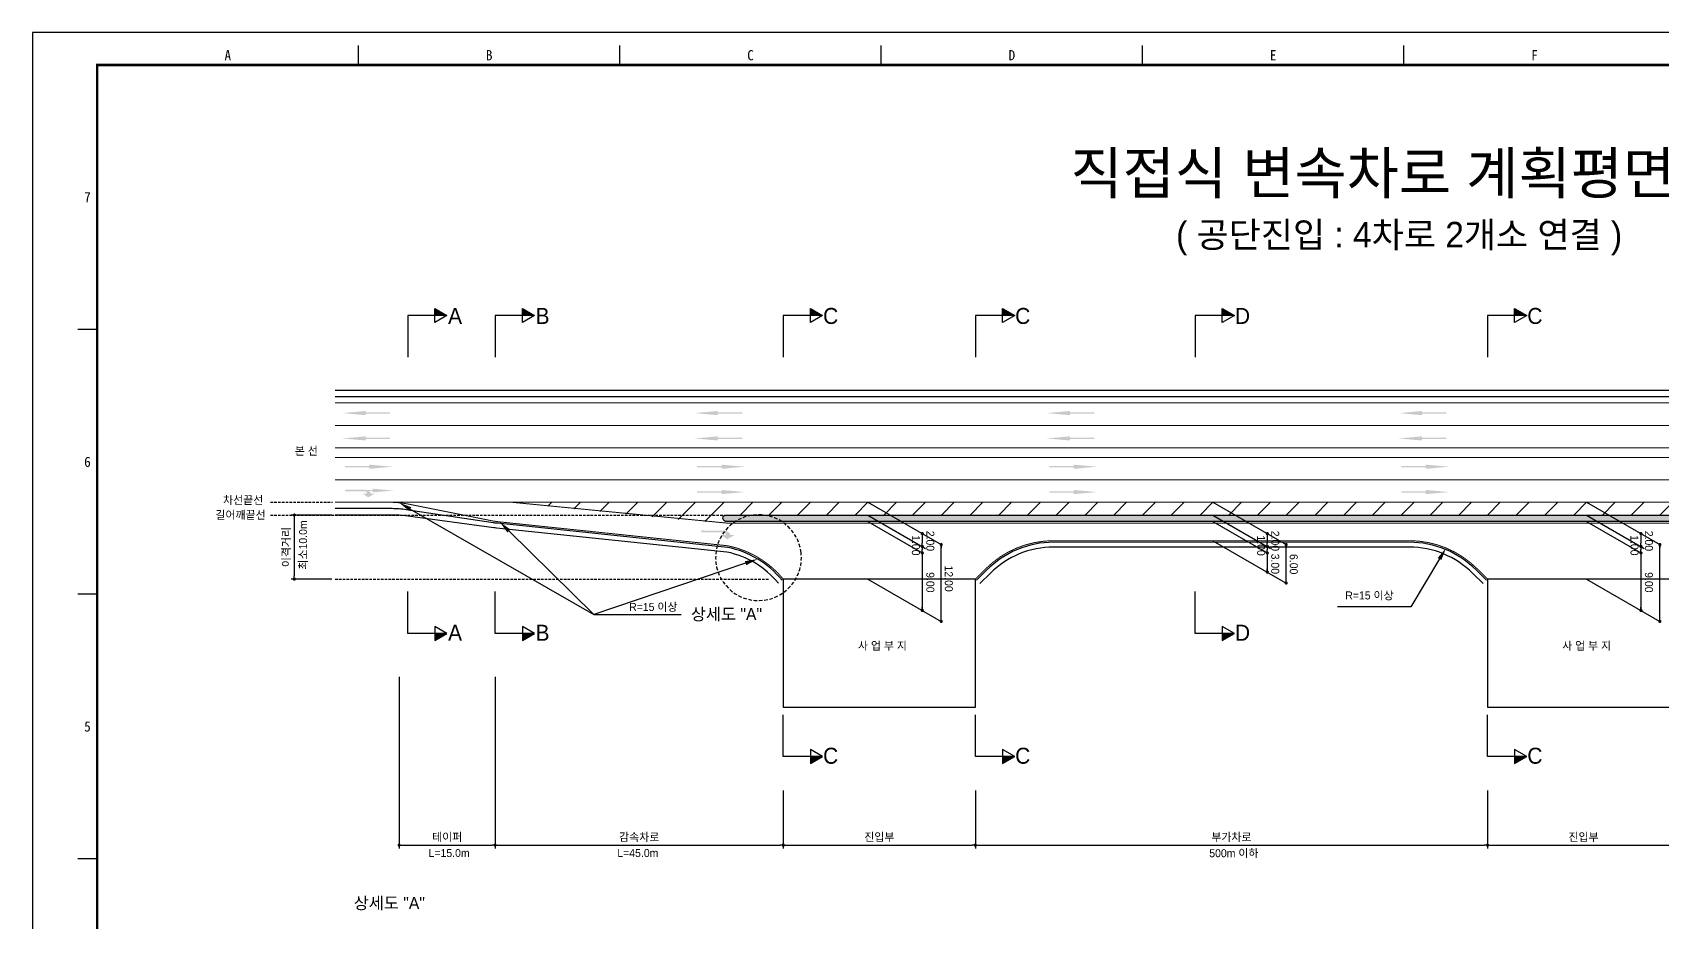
# Model space of a CAD drawing. Header units: millimetres. Extents: x 462 to 886, y 2 to 302.
# Drawn here: x 462.3 to 716.9, y 162.8 to 301.7 of the extents above; entities that cross this region are included whole.
import ezdxf
from ezdxf.enums import TextEntityAlignment as Align

# ---------------------------------------------------------------- set-up
doc = ezdxf.new("R2010")
doc.units = ezdxf.units.MM
doc.header["$LTSCALE"] = 0.25
doc.linetypes.add('HIDDEN', pattern=[9.525, 6.35, -3.175])
for name, color, linetype in [('CC-GSTR-0004', 4, 'Continuous'), ('CM-LANE-0030', 30, 'Continuous'), ('CZ-DIMT-0002', 7, 'Continuous'), ('CZ-LIN1-0007', 7, 'Continuous'), ('CZ-LIN2-0003', 3, 'Continuous'), ('CZ-LINE-0001', 7, 'Continuous'), ('CZ-TEXT-BOX0', 7, 'Continuous'), ('TITLE', 7, 'Continuous')]:
    doc.layers.add(name, color=color, linetype=linetype)
doc.styles.add('돋움', font='')
doc.styles.add('돋음체', font='')
doc.styles.get('돋움').set_extended_font_data('Dotum')
doc.styles.get('돋음체').set_extended_font_data('DotumChe')

# ---------------------------------------------------------------- blocks, each defined once
blk = doc.blocks.new('_Dot')
at = {"color": 0, "linetype": 'ByBlock', "lineweight": -2}
blk.add_line((-0.5, 0), (-1, 0), dxfattribs=at)
at = {"color": 0, "linetype": 'ByBlock', "const_width": 0.5}
blk.add_lwpolyline([(-0.25, 0, 1), (0.25, 0, 1)], format="xyb", close=True, dxfattribs=at)

msp = doc.modelspace()

# ---------------------------------------------------------------- hatches: boundary and pattern name
at = {"layer": 'CM-LANE-0030'}
h = msp.add_hatch(dxfattribs=at)
h.set_pattern_fill('ANSI31', color=30, style=0)
h.set_pattern_definition([(45, (-1511.3667, 459.101), (-2.245064, 2.245064), [])])
h.paths.add_polyline_path([(537.14, 228.4), (565.83, 225.4), (570.63, 225.4), (570.61, 225.4, -0.949204), (570.66, 226.4), (736.67, 226.4, -0.974596), (736.69, 225.4), (736.68, 225.4), (746.4, 225.4), (804.65, 228.4)])
at = {"layer": 'CZ-LIN1-0007'}
for points in [[(514.34, 242.64), (514.34, 242.43), (518.16, 242.43), (518.16, 242.22), (514.34, 242.22), (514.34, 242), (510.69, 242.32)], [(569.34, 242.64), (569.34, 242.43), (573.16, 242.43), (573.16, 242.22), (569.34, 242.22), (569.34, 242), (565.69, 242.32)], [(624.34, 242.64), (624.34, 242.43), (628.16, 242.43), (628.16, 242.22), (624.34, 242.22), (624.34, 242), (620.69, 242.32)], [(679.34, 242.64), (679.34, 242.43), (683.16, 242.43), (683.16, 242.22), (679.34, 242.22), (679.34, 242), (675.69, 242.32)], [(514.34, 238.69), (514.34, 238.47), (518.16, 238.47), (518.16, 238.26), (514.34, 238.26), (514.34, 238.04), (510.69, 238.36)], [(569.34, 238.69), (569.34, 238.47), (573.16, 238.47), (573.16, 238.26), (569.34, 238.26), (569.34, 238.04), (565.69, 238.36)], [(624.34, 238.69), (624.34, 238.47), (628.16, 238.47), (628.16, 238.26), (624.34, 238.26), (624.34, 238.04), (620.69, 238.36)], [(679.34, 238.69), (679.34, 238.47), (683.16, 238.47), (683.16, 238.26), (679.34, 238.26), (679.34, 238.04), (675.69, 238.36)], [(514.94, 234.27), (514.94, 234.05), (511.12, 234.05), (511.12, 233.84), (514.94, 233.84), (514.94, 233.62), (518.6, 233.95)], [(569.94, 234.27), (569.94, 234.05), (566.12, 234.05), (566.12, 233.84), (569.94, 233.84), (569.94, 233.62), (573.6, 233.95)], [(624.94, 234.27), (624.94, 234.05), (621.12, 234.05), (621.12, 233.84), (624.94, 233.84), (624.94, 233.62), (628.6, 233.95)], [(679.94, 234.27), (679.94, 234.05), (676.12, 234.05), (676.12, 233.84), (679.94, 233.84), (679.94, 233.62), (683.6, 233.95)], [(514.3, 230.35, -0.267976), (515.21, 229.74), (515.76, 229.74), (514.73, 229.17), (513.9, 229.74), (514.51, 229.74, 0.504994), (514.24, 230.11), (511.19, 230.13), (511.19, 230.37)], [(515.43, 230.52), (515.43, 230.33), (512.01, 230.33), (512.01, 230.14), (515.43, 230.14), (515.43, 229.94), (518.7, 230.23)], [(569.94, 230.31), (569.94, 230.09), (566.12, 230.1), (566.12, 229.88), (569.94, 229.88), (569.94, 229.67), (573.6, 229.99)], [(624.94, 230.31), (624.94, 230.09), (621.12, 230.1), (621.12, 229.88), (624.94, 229.88), (624.94, 229.67), (628.6, 229.99)], [(679.94, 230.31), (679.94, 230.09), (676.12, 230.1), (676.12, 229.88), (679.94, 229.88), (679.94, 229.67), (683.6, 229.99)], [(570.33, 223.97, -0.267976), (571.36, 223.28), (571.99, 223.28), (570.82, 222.63), (569.87, 223.27), (570.56, 223.28, 0.504994), (570.26, 223.7), (566.79, 223.72), (566.79, 223.99)]]:
    msp.add_hatch(color=256, dxfattribs=at).paths.add_polyline_path(points)
at = {"layer": 'CZ-LIN2-0003'}
h = msp.add_hatch(dxfattribs=at)
h.set_pattern_fill('CROSS', color=256, scale=0.075, style=0)
h.set_pattern_definition([(0, (-1511.3667, 459.10087), (0.47625, 0.47625), [0.238125, -0.714375]), (90, (-1511.24766, 458.9818), (-0.47625, 0.47625), [0.238125, -0.714375])])
h.paths.add_polyline_path([(736.67, 226.4), (570.66, 226.4, 1), (570.66, 225.4), (736.67, 225.4, 1)])
at = {"layer": 'CZ-LINE-0001'}
for points in [[(525.15, 258.67), (525.15, 257.57), (527.05, 257.57)], [(538.82, 258.67), (538.82, 257.57), (540.73, 257.57)], [(583.82, 258.67), (583.82, 257.57), (585.73, 257.57)], [(613.82, 258.67), (613.82, 257.57), (615.73, 257.57)], [(648.16, 258.67), (648.16, 257.57), (650.06, 257.57)], [(693.82, 258.67), (693.82, 257.57), (695.73, 257.57)], [(527.05, 207.9), (525.15, 207.9), (525.15, 206.8)], [(540.73, 207.9), (538.82, 207.9), (538.82, 206.8)], [(650.06, 207.9), (648.16, 207.9), (648.16, 206.8)], [(585.73, 188.69), (583.82, 188.69), (583.82, 187.59)], [(615.73, 188.69), (613.82, 188.69), (613.82, 187.59)], [(695.73, 188.69), (693.82, 188.69), (693.82, 187.59)]]:
    msp.add_hatch(color=256, dxfattribs=at).paths.add_polyline_path(points)

# ---------------------------------------------------------------- linework, layer by layer
at = {"color": 0, "linetype": 'ByBlock', "lineweight": -2}
for p, q in [((601.29, 223.24), (601.29, 222.99)), ((601.29, 221.74), (601.29, 221.99)), ((604.25, 221.53), (604.25, 221.28)), ((655.18, 223.24), (655.18, 222.99)), ((655.18, 221.74), (655.18, 221.99)), ((658.13, 221.53), (658.13, 221.28)), ((713.55, 223.24), (713.55, 222.99)), ((713.55, 221.74), (713.55, 221.99)), ((716.51, 221.53), (716.51, 221.28)), ((601.29, 221.24), (601.29, 220.99)), ((601.29, 220.74), (601.29, 220.99)), ((655.18, 221.24), (655.18, 220.99)), ((655.18, 220.74), (655.18, 220.99)), ((713.55, 221.24), (713.55, 220.99)), ((713.55, 220.74), (713.55, 220.99)), ((655.18, 217.74), (655.18, 217.99)), ((658.13, 216.03), (658.13, 216.28)), ((601.29, 211.75), (601.29, 212)), ((713.55, 211.75), (713.55, 212)), ((604.25, 210.05), (604.25, 210.3)), ((716.51, 210.05), (716.51, 210.3))]:
    msp.add_line(p, q, dxfattribs=at)
at = {"color": 0, "linetype": 'ByBlock', "const_width": 0.25}
for points in [[(601.29, 223.37, 1), (601.29, 223.62, 1)], [(601.29, 221.62, 1), (601.29, 221.37, 1)], [(601.29, 221.37, 1), (601.29, 221.62, 1)], [(604.25, 221.66, 1), (604.25, 221.91, 1)], [(655.18, 223.37, 1), (655.18, 223.62, 1)], [(655.18, 221.62, 1), (655.18, 221.37, 1)], [(655.18, 221.37, 1), (655.18, 221.62, 1)], [(658.13, 221.66, 1), (658.13, 221.91, 1)], [(713.55, 223.37, 1), (713.55, 223.62, 1)], [(713.55, 221.37, 1), (713.55, 221.62, 1)], [(713.55, 221.62, 1), (713.55, 221.37, 1)], [(716.51, 221.66, 1), (716.51, 221.91, 1)], [(601.29, 220.62, 1), (601.29, 220.37, 1)], [(655.18, 220.62, 1), (655.18, 220.37, 1)], [(713.55, 220.62, 1), (713.55, 220.37, 1)], [(655.18, 217.62, 1), (655.18, 217.37, 1)], [(658.13, 215.91, 1), (658.13, 215.66, 1)], [(601.29, 211.63, 1), (601.29, 211.38, 1)], [(713.55, 211.63, 1), (713.55, 211.38, 1)], [(604.25, 209.92, 1), (604.25, 209.67, 1)], [(716.51, 209.92, 1), (716.51, 209.67, 1)]]:
    msp.add_lwpolyline(points, format="xyb", close=True, dxfattribs=at)
at = {"layer": 'CC-GSTR-0004'}
for points in [[(509.58, 245.9), (849.58, 245.9)], [(509.58, 244.9), (849.58, 244.9)]]:
    msp.add_lwpolyline(points, dxfattribs=at)
for points in [[(579.39, 216.24, 0.173179), (570.89, 221.35), (534.92, 225.11, -0.011191), (534.25, 225.2), (520.69, 227.23, 0.037262), (518.47, 227.4), (509.58, 227.4)], [(578.81, 215.76, 0.172539), (570.78, 220.61), (534.8, 224.37), (534.8, 224.37, -0.007174), (534.37, 224.42), (534.37, 224.42), (520.57, 226.27), (520.57, 226.27, 0.033239), (518.59, 226.4), (518.59, 226.4), (509.58, 226.4)], [(689.41, 216.22), (687.8, 217.83, 0.198912), (677.37, 222.15), (621.8, 222.15, 0.198912), (611.37, 217.83), (609.76, 216.22)], [(688.88, 215.69), (687.27, 217.3, 0.198912), (677.37, 221.4), (621.8, 221.4, 0.198912), (611.9, 217.3), (610.29, 215.69)]]:
    msp.add_lwpolyline(points, format="xyb", dxfattribs=at)
at = {"layer": 'CM-LANE-0030', "color": 30, "const_width": 0.15}
for points in [[(509.58, 236.9), (849.58, 236.9)], [(509.58, 235.4), (849.58, 235.4)]]:
    msp.add_lwpolyline(points, dxfattribs=at)
msp.add_lwpolyline([(736.66, 225.15), (570.71, 225.15), (537.14, 228.4), (804.65, 228.4)], close=True, dxfattribs=at)
at = {"layer": 'CZ-LIN1-0007', "const_width": 0.15}
msp.add_lwpolyline([(509.58, 243.9), (849.58, 243.9)], dxfattribs=at)
at = {"layer": 'CZ-LIN1-0007', "linetype": 'HIDDEN', "const_width": 0.15}
for points in [[(509.58, 240.4), (849.58, 240.4)], [(509.58, 231.9), (849.58, 231.9)], [(537.14, 228.4), (518.1, 228.4)]]:
    msp.add_lwpolyline(points, dxfattribs=at)
at = {"layer": 'CZ-LIN1-0007', "const_width": 0.15}
for points in [[(579.58, 216.4, 0.173382), (570.93, 221.6), (535.28, 225.33), (535.28, 225.33, -0.023299), (533.9, 225.54), (533.9, 225.54), (521.04, 228.11), (521.04, 228.11, 0.049389), (518.1, 228.4), (518.1, 228.4), (509.58, 228.4)], [(689.58, 216.4), (687.98, 218, 0.198912), (677.37, 222.4), (621.8, 222.4, 0.198912), (611.19, 218), (609.58, 216.4)]]:
    msp.add_lwpolyline(points, format="xyb", dxfattribs=at)
at = {"layer": 'CZ-LIN2-0003'}
msp.add_lwpolyline([(736.67, 226.4, -0.974596), (736.69, 225.4), (736.68, 225.4), (570.63, 225.4), (570.61, 225.4, -0.949204), (570.66, 226.4)], format="xyb", close=True, dxfattribs=at)
for points in [[(609.58, 216.4), (579.58, 216.4), (579.58, 196.4), (609.58, 196.4)], [(719.58, 216.4), (689.58, 216.4), (689.58, 196.4), (719.58, 196.4)]]:
    msp.add_lwpolyline(points, close=True, dxfattribs=at)
at = {"layer": 'CZ-LINE-0001'}
for p, q in [((527.05, 257.57), (520.91, 257.57)), ((520.91, 257.57), (520.91, 251.03)), ((525.15, 256.47), (525.15, 258.67)), ((525.15, 258.67), (527.05, 257.57)), ((527.05, 257.57), (525.15, 256.47)), ((540.73, 257.57), (534.58, 257.57)), ((534.58, 257.57), (534.58, 251.03)), ((538.82, 256.47), (538.82, 258.67)), ((538.82, 258.67), (540.73, 257.57)), ((540.73, 257.57), (538.82, 256.47)), ((585.73, 257.57), (579.58, 257.57)), ((579.58, 257.57), (579.58, 251.03)), ((583.82, 256.47), (583.82, 258.67)), ((583.82, 258.67), (585.73, 257.57)), ((585.73, 257.57), (583.82, 256.47)), ((615.73, 257.57), (609.58, 257.57)), ((609.58, 257.57), (609.58, 251.03)), ((613.82, 256.47), (613.82, 258.67)), ((613.82, 258.67), (615.73, 257.57)), ((615.73, 257.57), (613.82, 256.47)), ((650.06, 257.57), (643.92, 257.57)), ((643.92, 257.57), (643.92, 251.03)), ((648.16, 256.47), (648.16, 258.67)), ((648.16, 258.67), (650.06, 257.57)), ((650.06, 257.57), (648.16, 256.47)), ((695.73, 257.57), (689.58, 257.57)), ((689.58, 257.57), (689.58, 251.03)), ((693.82, 256.47), (693.82, 258.67)), ((693.82, 258.67), (695.73, 257.57)), ((695.73, 257.57), (693.82, 256.47)), ((592.8, 228.4), (604.25, 221.78)), ((646.68, 228.4), (658.13, 221.78)), ((705.05, 228.4), (716.51, 221.78)), ((509.08, 226.4), (502.7, 226.4)), ((503.2, 225.9), (503.2, 216.9)), ((592.8, 226.4), (601.79, 221.2)), ((592.8, 226.4), (601.79, 221.2)), ((592.8, 225.4), (601.29, 220.49)), ((646.68, 226.4), (655.68, 221.2)), ((646.68, 226.4), (655.68, 221.2)), ((646.68, 225.4), (655.18, 220.49)), ((705.05, 226.4), (714.05, 221.2)), ((705.05, 226.4), (714.05, 221.2)), ((705.05, 225.4), (713.55, 220.49)), ((601.29, 222.99), (601.29, 221.99)), ((604.25, 209.8), (604.25, 221.78)), ((646.68, 222.4), (658.13, 215.78)), ((655.18, 222.99), (655.18, 221.99)), ((658.13, 215.78), (658.13, 221.78)), ((713.55, 222.99), (713.55, 221.99)), ((716.51, 209.8), (716.51, 221.78)), ((601.29, 220.49), (601.29, 211.5)), ((655.18, 220.49), (655.18, 217.49)), ((713.55, 220.49), (713.55, 211.5)), ((509.08, 216.4), (502.7, 216.4)), ((592.8, 216.41), (604.25, 209.8)), ((705.05, 216.41), (716.51, 209.8)), ((520.91, 207.9), (520.91, 214.44)), ((534.58, 207.9), (534.58, 214.44)), ((643.92, 207.9), (643.92, 214.44)), ((527.05, 207.9), (525.15, 209)), ((525.15, 209), (525.15, 206.8)), ((540.73, 207.9), (538.82, 209)), ((538.82, 209), (538.82, 206.8)), ((550.01, 210.85), (563.62, 210.85)), ((650.06, 207.9), (648.16, 209)), ((648.16, 209), (648.16, 206.8)), ((527.05, 207.9), (520.91, 207.9)), ((525.15, 206.8), (527.05, 207.9)), ((540.73, 207.9), (534.58, 207.9)), ((538.82, 206.8), (540.73, 207.9)), ((650.06, 207.9), (643.92, 207.9)), ((648.16, 206.8), (650.06, 207.9)), ((519.58, 201.14), (519.58, 174.36)), ((534.58, 201.14), (534.58, 174.36)), ((534.58, 201.14), (534.58, 174.36)), ((579.58, 188.69), (579.58, 195.23)), ((609.58, 188.69), (609.58, 195.23)), ((689.58, 188.69), (689.58, 195.23)), ((585.73, 188.69), (579.58, 188.69)), ((585.73, 188.69), (583.82, 189.78)), ((583.82, 189.78), (583.82, 187.59)), ((583.82, 187.59), (585.73, 188.69)), ((615.73, 188.69), (609.58, 188.69)), ((615.73, 188.69), (613.82, 189.78)), ((613.82, 189.78), (613.82, 187.59)), ((613.82, 187.59), (615.73, 188.69)), ((695.73, 188.69), (689.58, 188.69)), ((695.73, 188.69), (693.82, 189.78)), ((693.82, 189.78), (693.82, 187.59)), ((693.82, 187.59), (695.73, 188.69)), ((579.58, 183.41), (579.58, 174.36)), ((579.58, 183.41), (579.58, 174.36)), ((609.58, 183.41), (609.58, 174.36)), ((609.58, 183.41), (609.58, 174.36)), ((689.58, 183.41), (689.58, 174.36)), ((689.58, 183.41), (689.58, 174.36)), ((520.08, 174.86), (534.08, 174.86)), ((535.08, 174.86), (579.08, 174.86)), ((580.08, 174.86), (609.08, 174.86)), ((610.08, 174.86), (689.08, 174.86)), ((690.08, 174.86), (719.08, 174.86))]:
    msp.add_line(p, q, dxfattribs=at)
at = {"layer": 'CZ-LINE-0001', "linetype": 'HIDDEN', "ltscale": 0.25}
for p, q in [((499.48, 228.4), (509.14, 228.4)), ((499.48, 226.4), (570.66, 226.4)), ((509.58, 216.4), (577.36, 216.4))]:
    msp.add_line(p, q, dxfattribs=at)
at = {"layer": 'CZ-LINE-0001', "linetype": 'HIDDEN', "ltscale": 0.35}
msp.add_line((582.36, 220.54), (582.36, 220.54), dxfattribs=at)
at = {"layer": 'CZ-LINE-0001'}
for points in [[(521.31, 227.33), (550.01, 210.85)], [(536.71, 223.92), (550.01, 210.85)], [(682.09, 219.54), (677.63, 212.08), (666.15, 212.08)], [(573.69, 218.89), (550.01, 210.85)]]:
    msp.add_lwpolyline(points, dxfattribs=at)
at = {"layer": 'CZ-LINE-0001', "linetype": 'HIDDEN', "ltscale": 0.35}
msp.add_arc((575.71, 219.75), 6.7, 6.7667, 6.749, dxfattribs=at)
at = {"layer": 'CZ-LINE-0001'}
for points in [[(521.15, 227.04), (519.58, 228.33), (521.48, 227.62)], [(536.47, 223.69), (535.28, 225.33), (536.94, 224.16)], [(573.58, 219.2), (575.58, 219.53), (573.8, 218.57)], [(681.8, 219.71), (683.11, 221.26), (682.37, 219.37)]]:
    msp.add_solid(points, dxfattribs=at)
at = {"layer": 'TITLE', "color": 7, "linetype": 'Continuous'}
for p, q in [((513.22, 296.69), (513.22, 299.71)), ((554.05, 296.69), (554.05, 299.71)), ((594.87, 296.69), (594.87, 299.71)), ((635.7, 296.69), (635.7, 299.71)), ((676.52, 296.69), (676.52, 299.71)), ((472.4, 255.36), (469.38, 255.36)), ((472.4, 214.03), (469.38, 214.03)), ((472.4, 172.7), (469.38, 172.7))]:
    msp.add_line(p, q, dxfattribs=at)
at = {"layer": 'TITLE'}
msp.add_lwpolyline([(462.32, 2.35), (885.68, 2.35), (885.68, 301.73), (462.32, 301.73)], close=True, dxfattribs=at)
at = {"layer": 'TITLE', "linetype": 'Continuous', "const_width": 0.403}
msp.add_lwpolyline([(472.4, 7.39), (472.4, 296.69), (880.65, 296.69), (880.65, 7.39)], close=True, dxfattribs=at)

# ---------------------------------------------------------------- block references
at = {"layer": 'CZ-LINE-0001', "xscale": 0.5, "yscale": 0.5, "zscale": 0.5}
for p, rotation in [((503.2, 226.4), 90), ((503.2, 216.4), 270), ((519.58, 174.86), 180), ((534.58, 174.86), 180), ((579.58, 174.86), 180), ((609.58, 174.86), 180), ((689.58, 174.86), 180)]:
    msp.add_blockref('_Dot', p, dxfattribs=dict(at, rotation=rotation))
for p in [(534.58, 174.86), (579.58, 174.86), (609.58, 174.86), (689.58, 174.86)]:
    msp.add_blockref('_Dot', p, dxfattribs=at)

# ---------------------------------------------------------------- texts
at = {"layer": 'CZ-DIMT-0002', "style": '돋움'}
for s, height, p in [('A', 2.5, (528.31, 257.49)), ('B', 2.5, (541.98, 257.49)), ('C', 2.5, (586.98, 257.49)), ('C', 2.5, (616.98, 257.49)), ('D', 2.5, (651.31, 257.49)), ('C', 2.5, (696.98, 257.49)), ('본 선', 1.25, (505.08, 236.42)), ('차선끝선', 1.25, (495.21, 228.73)), ('길어깨끝선', 1.25, (494.8, 226.42)), ('R=15 이상', 1.25, (671.14, 213.85)), ('R=15 이상', 1.25, (559.28, 212.05)), ('상세도 "A"', 1.875, (570.7, 210.93)), ('A', 2.5, (528.31, 208.03)), ('B', 2.5, (541.98, 208.03)), ('D', 2.5, (651.31, 208.03)), ('사 업 부 지', 1.25, (595.07, 205.99)), ('사 업 부 지', 1.25, (705.07, 205.99)), ('C', 2.5, (586.98, 188.82)), ('C', 2.5, (616.98, 188.82)), ('C', 2.5, (696.98, 188.82)), ('L=15.0m', 1.25, (527.38, 173.63)), ('L=45.0m', 1.25, (556.86, 173.63)), ('500m 이하', 1.25, (649.96, 173.6))]:
    msp.add_text(s, height=height, dxfattribs=at).set_placement(p, align=Align.MIDDLE_CENTER)
msp.add_text('최소10.0m', height=1.25, rotation=90, dxfattribs=at).set_placement((505.19, 217.89))
at = {"layer": 'CZ-LINE-0001', "style": '돋움'}
for s, p in [('1.00', (599.66, 223.26)), ('2.00', (601.92, 223.95)), ('1.00', (653.59, 223.22)), ('2.00', (655.8, 223.95)), ('1.00', (711.91, 223.26)), ('2.00', (714.17, 223.95)), ('3.00', (655.8, 220.37)), ('6.00', (658.69, 220.32)), ('9.00', (601.92, 217.48)), ('12.00', (604.81, 218.52)), ('9.00', (714.17, 217.48))]:
    msp.add_text(s, height=1.25, rotation=270, dxfattribs=at).set_placement(p)
at = {"layer": 'CZ-LINE-0001', "insert": (502.01, 221.4), "char_height": 1.25, "attachment_point": 5, "rotation": 90, "style": '돋움'}
msp.add_mtext('\\A1;이격거리', dxfattribs=at)
at = {"layer": 'CZ-LINE-0001', "char_height": 1.25, "attachment_point": 5, "style": '돋움'}
for s, insert in [('\\A1;테이퍼', (527.08, 176.06)), ('\\A1;감속차로', (557.08, 176.06)), ('\\A1;진입부', (594.58, 176.06)), ('\\A1;부가차로', (649.58, 176.06)), ('\\A1;진입부', (704.58, 176.06))]:
    msp.add_mtext(s, dxfattribs=dict(at, insert=insert))
at = {"layer": 'CZ-TEXT-BOX0', "style": '돋움'}
msp.add_text('상세도 "A"', height=1.875, dxfattribs=at).set_placement((518.04, 165.82), align=Align.MIDDLE_CENTER)
at = {"layer": 'TITLE', "color": 3, "linetype": 'Continuous', "style": '돋음체'}
for s, p in [('A', (492.81, 298.2)), ('B', (533.64, 298.2)), ('C', (574.46, 298.2)), ('D', (615.29, 298.2)), ('E', (656.11, 298.2)), ('F', (696.93, 298.2)), ('7', (470.89, 276.03)), ('6', (470.89, 234.7)), ('5', (470.89, 193.37))]:
    msp.add_text(s, height=1.59, dxfattribs=at).set_placement(p, align=Align.MIDDLE)
at = {"layer": 'TITLE', "style": '돋움'}
for s, height, p in [('직접식 변속차로 계획평면도', 6.5, (675.74, 279.81)), ('( 공단진입 : 4차로 2개소 연결 )', 4, (675.78, 270.18))]:
    msp.add_text(s, height=height, dxfattribs=at).set_placement(p, align=Align.MIDDLE_CENTER)

doc.saveas('drawing.dxf')
